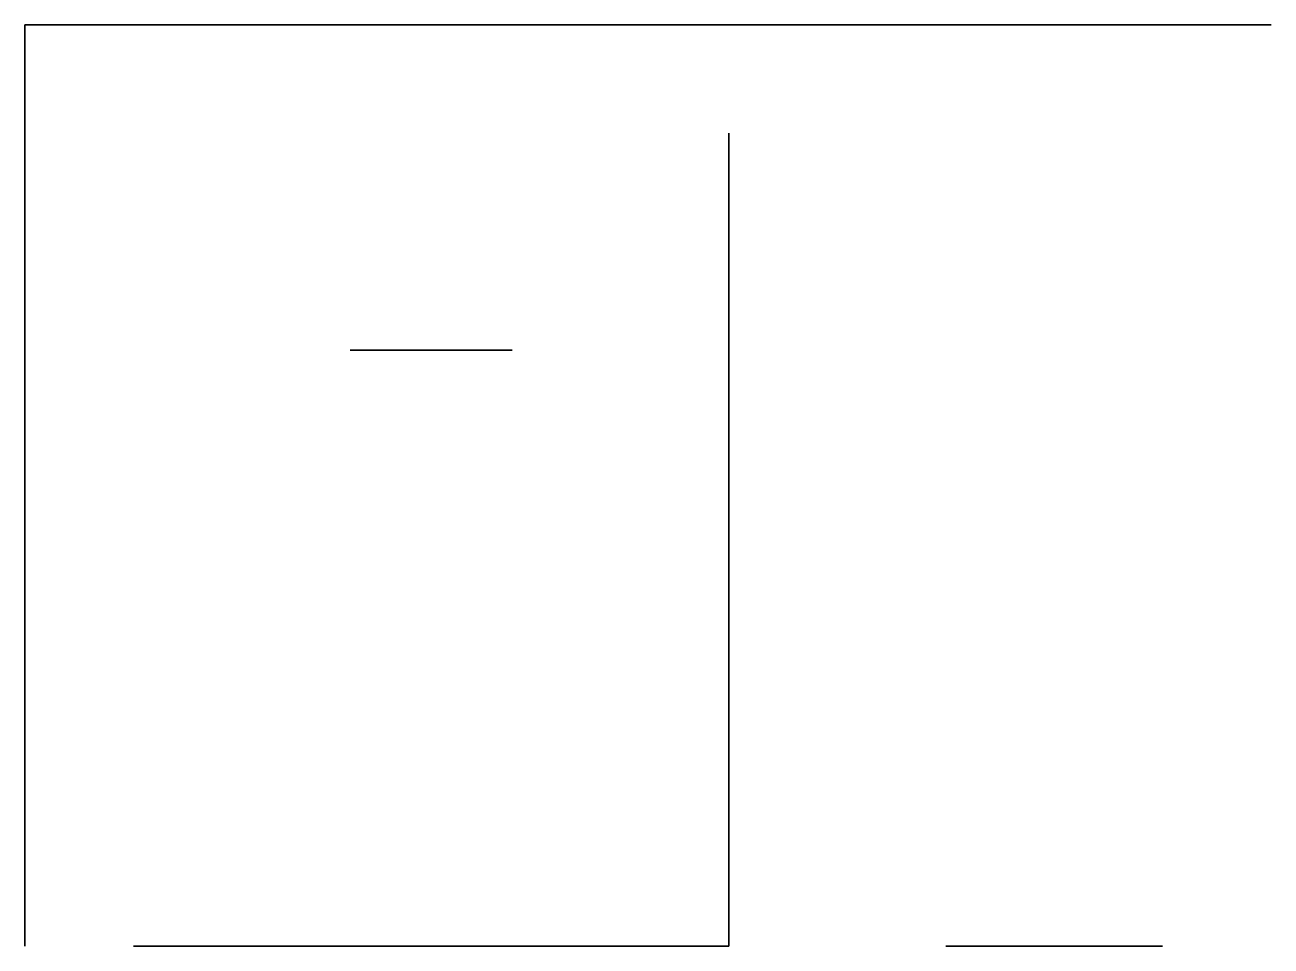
# Model space of a CAD drawing. Header units: inches. Extents: x -5.75 to 0, y 0.5 to 4.75.
import ezdxf

# ---------------------------------------------------------------- set-up
doc = ezdxf.new("R2010")
doc.units = ezdxf.units.IN
doc.header["$MEASUREMENT"] = 0

msp = doc.modelspace()

# ---------------------------------------------------------------- linework, layer by layer
for points in [[(0, 4.75), (-5.7468, 4.75)], [(-5.7468, 0.5), (-5.7468, 4.75)], [(-2.5, 0.5), (-2.5, 4.25)], [(-3.5, 3.25), (-4.2468, 3.25)], [(-5.2468, 0.5), (-2.5, 0.5)], [(-1.5, 0.5), (-0.5, 0.5)]]:
    msp.add_lwpolyline(points, close=True)

doc.saveas('drawing.dxf')
